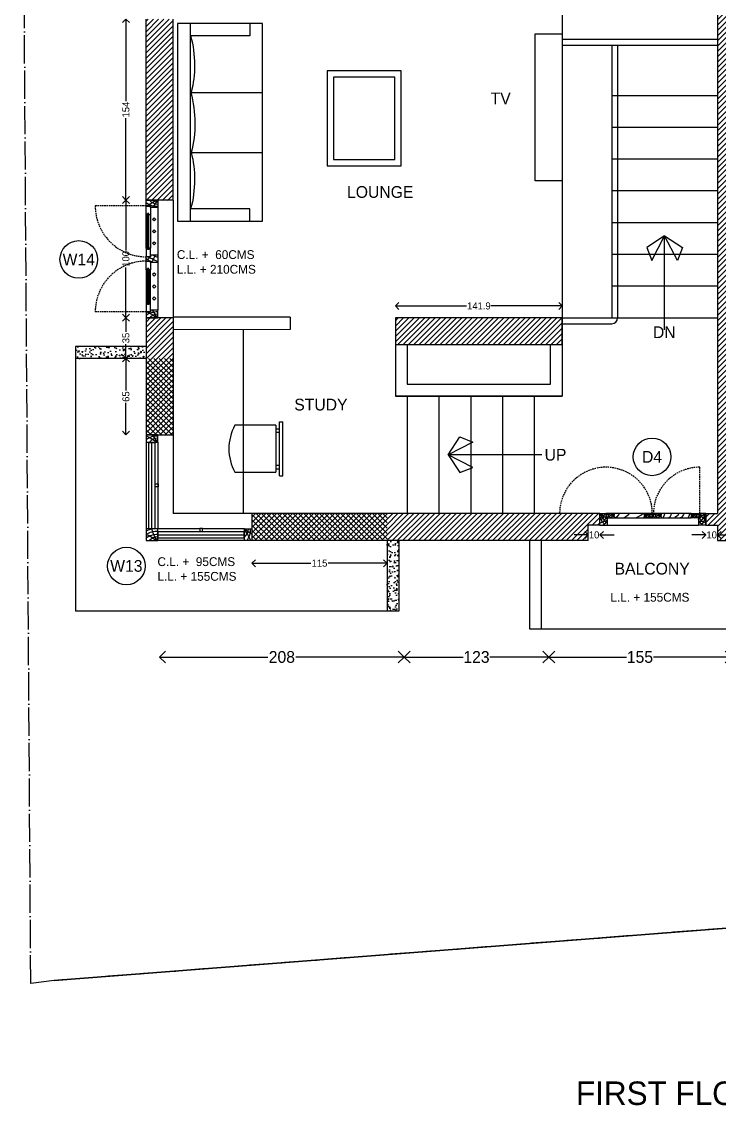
# Model space of a CAD drawing. Header units: metres. Extents: x -16 to 65907, y -5261 to 15511.
# Drawn here: x 19477 to 20070, y -3148 to -2227 of the extents above; entities that cross this region are included whole.
import ezdxf

# ---------------------------------------------------------------- set-up
doc = ezdxf.new("R2010")
doc.units = ezdxf.units.M
doc.header["$PDMODE"] = 67
doc.header["$PDSIZE"] = -5
doc.linetypes.add('ACAD_ISO04W100', pattern=[30, 24, -3, 0, -3])
doc.linetypes.add('DASHED', pattern=[19.05, 12.7, -6.35])
doc.layers.get('0').update_dxf_attribs({"color": 6})
for name, color, linetype in [('BC-BOUNDARY', 3, 'ACAD_ISO04W100'), ('BC-CILL', 23, 'Continuous'), ('BC-DIMENSION', 8, 'Continuous'), ('BC-FURNITURE', 5, 'Continuous'), ('BC-GREYCOLOR', 8, 'Continuous'), ('BC-HATCH', 8, 'Continuous'), ('BC-JOINERY', 93, 'Continuous'), ('BC-TEXT', 7, 'Continuous'), ('BC-WALLS', 1, 'Continuous'), ('BC-WHITECOLOR', 7, 'Continuous')]:
    doc.layers.add(name, color=color, linetype=linetype)
doc.styles.add('BC-1IN10-3', font='FreeSans.ttf', dxfattribs={"height": 6})
doc.styles.add('BC-1IN50-1', font='FreeSans.ttf', dxfattribs={"height": 10})
doc.styles.get("Standard").update_dxf_attribs({"font": 'FreeSans.ttf'})
doc.dimstyles.new('BC-1IN10-3', dxfattribs={"dimtxt": 6, "dimasz": 6, "dimexe": 0.18, "dimexo": 0.0625, "dimgap": 1, "dimtad": 0, "dimtoh": 1, "dimzin": 12, "dimdsep": 46, "dimtxsty": 'BC-1IN10-3', "dimblk": 'OPEN90', "dimcen": 0.09, "dimse1": 1, "dimse2": 1, "dimclrd": 256, "dimclre": 256, "dimclrt": 7, "dimadec": 0, "dimazin": 0, "dimtfac": 1, "dimtdec": 1, "dimtofl": 0, "dimtmove": 1, "dimatfit": 3, "dimldrblk": 'OPEN90', "dimfxl": 0, "dimtolj": 1, "dimtzin": 0, "dimlwd": -3, "dimarcsym": 0})
doc.dimstyles.new('BC-1IN50-1', dxfattribs={"dimtxt": 10, "dimasz": 10, "dimexe": 0.18, "dimexo": 0.0625, "dimgap": 1, "dimtad": 0, "dimdec": 1, "dimzin": 12, "dimdsep": 46, "dimtxsty": 'BC-1IN50-1', "dimblk": 'OPEN90', "dimcen": 0.09, "dimse1": 1, "dimse2": 1, "dimclrd": 8, "dimclre": 256, "dimclrt": 7, "dimadec": 0, "dimazin": 0, "dimtfac": 1, "dimtdec": 0, "dimtofl": 0, "dimtmove": 1, "dimatfit": 3, "dimfxl": 0, "dimtolj": 1, "dimtzin": 0, "dimlwd": -3, "dimarcsym": 0})
pattern_1 = [(50, (0, 0), (9.1092334, -0.7969543), [0.9525, -10.4775]), (355, (0, 0), (-1.7621413, 9.552832), [0.762, -8.382]), (100.451, (0.759, -0.066), (7.347125, 8.7558344), [0.8095, -8.9045]), (46.1842, (0, 2.54), (13.553952, -2.1021164), [1.42875, -15.71625]), (96.6356, (1.13, 2.365), (11.870212, 12.371278), [1.21425, -13.35675]), (351.184, (0, 2.54), (11.87023, 12.371256), [1.143, -12.573]), (21, (1.27, 1.905), (7.580744, -5.113276), [0.9525, -10.4775]), (326, (1.27, 1.905), (3.0901014, 9.2093983), [0.762, -8.382]), (71.4514, (1.902, 1.479), (10.6708245, 4.096143), [0.8095, -8.9045]), (37.5, (0, 0), (0.15443016, 4.22775194), [0, -8.2804, 0, -8.509, 0, -8.41375]), (7.5, (0, 0), (3.3409831, 5.0090287), [0, -4.8514, 0, -8.0899, 0, -3.20675]), (-32.5, (-2.832, 0), (6.77952976, -0.2864372), [0, -3.175, 0, -9.906, 0, -13.1445]), (-42.5, (-4.102, 0), (7.406459, 1.2713246), [0, -4.1275, 0, -6.5786, 0, -9.3345])]

# ---------------------------------------------------------------- blocks, each defined once
blk = doc.blocks.new('_OPEN90')
at = {"color": 0, "linetype": 'ByBlock'}
for p, q in [((0, 0), (-1, 0)), ((-0.5, 0.5), (0, 0)), ((0, 0), (-0.5, -0.5))]:
    blk.add_line(p, q, dxfattribs=at)
blk = doc.blocks.new('*D1299')
at = {"layer": 'BC-DIMENSION', "color": 8, "linetype": 'Continuous', "lineweight": -3}
for p, q in [((19603.88, -2767.09), (19685.97, -2767.09)), ((19791.88, -2767.09), (19709.79, -2767.09))]:
    blk.add_line(p, q, dxfattribs=at)
at = {"layer": 'Defpoints', "color": 0}
for p in [(19801.88, -2767.09), (19593.88, -2788.79), (19801.88, -2788.79)]:
    blk.add_point(p, dxfattribs=at)
at = {"layer": 'BC-DIMENSION', "color": 8, "lineweight": -3, "xscale": 10, "yscale": 10, "zscale": 10, "rotation": 180}
blk.add_blockref('_OPEN90', (19593.88, -2767.09), dxfattribs=at)
at = {"layer": 'BC-DIMENSION', "color": 8, "lineweight": -3, "xscale": 10, "yscale": 10, "zscale": 10}
blk.add_blockref('_OPEN90', (19801.88, -2767.09), dxfattribs=at)
at = {"layer": 'BC-DIMENSION', "color": 7, "insert": (19697.88, -2767.09), "char_height": 10, "attachment_point": 5, "style": 'BC-1IN50-1'}
blk.add_mtext('\\A1;208', dxfattribs=at)
blk = doc.blocks.new('*D1300')
at = {"layer": 'BC-DIMENSION', "color": 8, "linetype": 'Continuous', "lineweight": -3}
for p, q in [((19811.88, -2767.09), (19851.98, -2767.09)), ((19914.88, -2767.09), (19874.78, -2767.09))]:
    blk.add_line(p, q, dxfattribs=at)
at = {"layer": 'Defpoints', "color": 0}
for p in [(19924.88, -2767.09), (19801.88, -2788.79), (19924.88, -2788.79)]:
    blk.add_point(p, dxfattribs=at)
at = {"layer": 'BC-DIMENSION', "color": 8, "lineweight": -3, "xscale": 10, "yscale": 10, "zscale": 10, "rotation": 180}
blk.add_blockref('_OPEN90', (19801.88, -2767.09), dxfattribs=at)
at = {"layer": 'BC-DIMENSION', "color": 8, "lineweight": -3, "xscale": 10, "yscale": 10, "zscale": 10}
blk.add_blockref('_OPEN90', (19924.88, -2767.09), dxfattribs=at)
at = {"layer": 'BC-DIMENSION', "color": 7, "insert": (19863.38, -2767.09), "char_height": 10, "attachment_point": 5, "style": 'BC-1IN50-1'}
blk.add_mtext('\\A1;123', dxfattribs=at)
blk = doc.blocks.new('*D1301')
at = {"layer": 'BC-DIMENSION', "color": 8, "linetype": 'Continuous', "lineweight": -3}
for p, q in [((19934.88, -2767.09), (19990.93, -2767.09)), ((20069.88, -2767.09), (20013.82, -2767.09))]:
    blk.add_line(p, q, dxfattribs=at)
at = {"layer": 'Defpoints', "color": 0}
for p in [(20079.88, -2767.09), (19924.88, -2788.79), (20079.88, -2788.79)]:
    blk.add_point(p, dxfattribs=at)
at = {"layer": 'BC-DIMENSION', "color": 8, "lineweight": -3, "xscale": 10, "yscale": 10, "zscale": 10, "rotation": 180}
blk.add_blockref('_OPEN90', (19924.88, -2767.09), dxfattribs=at)
at = {"layer": 'BC-DIMENSION', "color": 8, "lineweight": -3, "xscale": 10, "yscale": 10, "zscale": 10}
blk.add_blockref('_OPEN90', (20079.88, -2767.09), dxfattribs=at)
at = {"layer": 'BC-DIMENSION', "color": 7, "insert": (20002.38, -2767.09), "char_height": 10, "attachment_point": 5, "style": 'BC-1IN50-1'}
blk.add_mtext('\\A1;155', dxfattribs=at)
blk = doc.blocks.new('A$C3F5645BB')
at = {"layer": 'BC-FURNITURE'}
for p, q in [((0, 35), (0, 0)), ((45, 35), (0, 35)), ((42, 32), (3, 32)), ((3, 32), (3, 3)), ((42, 3), (42, 32)), ((45, 0), (45, 35)), ((0, 0), (45, 0)), ((3, 3), (42, 3))]:
    blk.add_line(p, q, dxfattribs=at)
blk = doc.blocks.new('A$C6D444076')
at = {"layer": 'BC-FURNITURE'}
for p, q in [((0.19, 0.38), (0.19, 72.43)), ((0.19, 72.43), (168.31, 72.43)), ((168.31, 72.43), (168.31, 0.38)), ((168.12, 61.38), (0, 61.38)), ((10.67, 11.17), (10.67, 61.38)), ((58.71, 61), (58.71, 0)), ((109.79, 61), (109.79, 0)), ((157.83, 11.17), (157.83, 61.38)), ((0.24, 11.17), (10.67, 11.17)), ((168.27, 11.17), (157.83, 11.17)), ((168.31, 0.38), (0.19, 0.38))]:
    blk.add_line(p, q, dxfattribs=at)
for centre, radius, start, end in [((36.19, 156.59), 98.57, 255, 269.54528), ((36.1, 145.39), 87.37, 269.54528, 285), ((85.12, 159.64), 101.9, 255, 269.75261), ((85.1, 153.17), 95.43, 269.75261, 285), ((132.41, 145.39), 87.37, 255, 270.45472), ((132.32, 156.59), 98.57, 270.45472, 285)]:
    blk.add_arc(centre, radius, start, end, dxfattribs=at)
blk = doc.blocks.new('chair- 1')
at = {"layer": 'BC-FURNITURE'}
for p, q in [((119.5, -460.5), (73.5, -460.5)), ((73.5, -463.5), (73.5, -460.5)), ((119.5, -463.5), (119.5, -460.5)), ((119.5, -463.5), (73.5, -463.5)), ((76.5, -466.5), (76.5, -501.5)), ((76.5, -466.5), (116.5, -466.5)), ((79.5, -466.5), (79.5, -463.5)), ((82.5, -466.5), (82.5, -463.5)), ((110.5, -466.5), (110.5, -463.5)), ((113.5, -466.5), (113.5, -463.5)), ((116.5, -501.5), (116.5, -466.5))]:
    blk.add_line(p, q, dxfattribs=at)
blk.add_arc((96.5, -464), 42.5, 241.92751, 298.07249, dxfattribs=at)
blk = doc.blocks.new('BC-JN-FRAME-SIDE')
at = {"layer": 'BC-HATCH'}
for points in [[(0, -3.87), (-1.06, -2.29), (-2.66, -0.06), (-4.24, 2.97), (-5, 4.54)], [(-0.01, -5), (-1.62, -3.74), (-4.39, -1.84), (-5.78, -0.75), (-6.25, -0.66)]]:
    blk.add_lwpolyline(points, dxfattribs=at)
for centre, radius, start, end in [((10.75, -4.4), 15.93, 143.84471, 182.16368), ((5.98, -5.2), 9.31, 129.91119, 178.74686), ((2.65, -5.73), 4.3, 128.02701, 170.18517)]:
    blk.add_arc(centre, radius, start, end, dxfattribs=at)
at = {"layer": 'BC-JOINERY'}
for p, q in [((-6.25, -5), (-6.25, 1.25)), ((-6.25, 1.25), (-5, 1.25)), ((-5, 1.25), (-5, 5)), ((-5, 5), (0, 5)), ((0, 5), (0, -5)), ((0, -5), (-6.25, -5))]:
    blk.add_line(p, q, dxfattribs=at)
blk = doc.blocks.new('BC-JN-FRAME-CENTER')
at = {"layer": 'BC-GREYCOLOR'}
for points, knots in [([(0.58, 10), (0.43, 9.17), (-0.01, 7.68), (-1.2, 6.81), (-1.88, 6.48)], [1.300718, 1.300718, 1.300718, 1.300718, 3.723135, 5.971251, 5.971251, 5.971251, 5.971251]), ([(-0.79, 10), (-0.2, 9.31), (0.68, 8.3), (1.59, 7.33), (1.87, 7.03)], [1.597578, 1.597578, 1.597578, 1.597578, 4.333948, 5.589722, 5.589722, 5.589722, 5.589722]), ([(2.81, 6.25), (2.57, 5.76), (1.32, 3.73), (-1.1, 2.85), (-3.13, 2.31)], [3.454414, 3.454414, 3.454414, 3.454414, 5.128883, 10.935535, 10.935535, 10.935535, 10.935535]), ([(-3.13, 3.89), (-2.83, 3.16), (-2.19, 1.87), (-1.62, 0.57), (-1.38, 0)], [6.415351, 6.415351, 6.415351, 6.415351, 8.781453, 10.647667, 10.647667, 10.647667, 10.647667]), ([(-1.88, 8.78), (-1.38, 7.46), (-0.18, 4.45), (1.37, 1.6), (2.28, 0)], [2.093684, 2.093684, 2.093684, 2.093684, 6.327699, 11.827223, 11.827223, 11.827223, 11.827223])]:
    blk.add_open_spline(points, degree=3, knots=knots, dxfattribs=at)
for points in [[(-2.39, 6.25), (-2.63, 6.15), (-2.87, 6.06), (-3.13, 5.97)], [(1.93, 0), (2.37, 0.39), (2.77, 0.84), (3.12, 1.32)], [(2.63, 6.25), (2.79, 6.08), (2.96, 5.92), (3.12, 5.75)]]:
    blk.add_open_spline(points, degree=3, dxfattribs=at)
at = {"layer": 'BC-JOINERY'}
for p, q in [((-1.88, 6.25), (-1.88, 10)), ((1.87, 10), (-1.88, 10)), ((1.87, 6.25), (1.87, 10)), ((-3.13, 0), (-3.13, 6.25)), ((-3.13, 6.25), (-1.88, 6.25)), ((-3.13, 0), (3.12, 0)), ((3.12, 6.25), (1.87, 6.25)), ((3.12, 0), (3.12, 6.25)), ((3.12, 6.25), (3.12, 6.25)), ((3.12, 6.25), (3.12, 6.25))]:
    blk.add_line(p, q, dxfattribs=at)
blk = doc.blocks.new('*D1667')
at = {"layer": 'BC-DIMENSION', "linetype": 'Continuous', "lineweight": -3}
for p, q in [((19565.25, -2519.06), (19565.25, -2540.33)), ((19565.25, -2572.06), (19565.25, -2550.78))]:
    blk.add_line(p, q, dxfattribs=at)
at = {"layer": 'Defpoints', "color": 0}
for p in [(19565.25, -2513.06), (19582.38, -2513.06), (19582.38, -2578.06)]:
    blk.add_point(p, dxfattribs=at)
at = {"layer": 'BC-DIMENSION', "lineweight": -3, "xscale": 6, "yscale": 6, "zscale": 6}
for p, rotation in [((19565.25, -2513.06), 90), ((19565.25, -2578.06), 270)]:
    blk.add_blockref('_OPEN90', p, dxfattribs=dict(at, rotation=rotation))
at = {"layer": 'BC-DIMENSION', "color": 7, "insert": (19565.25, -2545.56), "char_height": 6, "attachment_point": 5, "rotation": 90, "style": 'BC-1IN10-3'}
blk.add_mtext('\\A1;65', dxfattribs=at)
blk = doc.blocks.new('*D1668')
at = {"layer": 'BC-DIMENSION', "linetype": 'Continuous', "lineweight": -3}
for p, q in [((19565.25, -2484.43), (19565.25, -2490.48)), ((19565.25, -2507.06), (19565.25, -2501.01))]:
    blk.add_line(p, q, dxfattribs=at)
at = {"layer": 'Defpoints', "color": 0}
for p in [(19565.25, -2478.43), (19582.38, -2478.43), (19582.38, -2513.06)]:
    blk.add_point(p, dxfattribs=at)
at = {"layer": 'BC-DIMENSION', "lineweight": -3, "xscale": 6, "yscale": 6, "zscale": 6}
for p, rotation in [((19565.25, -2478.43), 90), ((19565.25, -2513.06), 270)]:
    blk.add_blockref('_OPEN90', p, dxfattribs=dict(at, rotation=rotation))
at = {"layer": 'BC-DIMENSION', "color": 7, "insert": (19565.25, -2495.74), "char_height": 6, "attachment_point": 5, "rotation": 90, "style": 'BC-1IN10-3'}
blk.add_mtext('\\A1;{35}', dxfattribs=at)
blk = doc.blocks.new('*D1669')
at = {"layer": 'BC-DIMENSION', "linetype": 'Continuous', "lineweight": -3}
for p, q in [((19565.25, -2230.43), (19565.25, -2294.13)), ((19565.25, -2372.43), (19565.25, -2308.72))]:
    blk.add_line(p, q, dxfattribs=at)
at = {"layer": 'Defpoints', "color": 0}
for p in [(19565.25, -2224.43), (19582.38, -2224.43), (19582.38, -2378.43)]:
    blk.add_point(p, dxfattribs=at)
at = {"layer": 'BC-DIMENSION', "lineweight": -3, "xscale": 6, "yscale": 6, "zscale": 6}
for p, rotation in [((19565.25, -2224.43), 90), ((19565.25, -2378.43), 270)]:
    blk.add_blockref('_OPEN90', p, dxfattribs=dict(at, rotation=rotation))
at = {"layer": 'BC-DIMENSION', "color": 7, "insert": (19565.25, -2301.43), "char_height": 6, "attachment_point": 5, "rotation": 90, "style": 'BC-1IN10-3'}
blk.add_mtext('\\A1;154', dxfattribs=at)
blk = doc.blocks.new('*D1670')
at = {"layer": 'BC-DIMENSION', "linetype": 'Continuous', "lineweight": -3}
for p, q in [((19565.25, -2384.43), (19565.25, -2421.19)), ((19565.25, -2472.43), (19565.25, -2435.67))]:
    blk.add_line(p, q, dxfattribs=at)
at = {"layer": 'Defpoints', "color": 0}
for p in [(19565.25, -2378.43), (19582.38, -2378.43), (19582.38, -2478.43)]:
    blk.add_point(p, dxfattribs=at)
at = {"layer": 'BC-DIMENSION', "lineweight": -3, "xscale": 6, "yscale": 6, "zscale": 6}
for p, rotation in [((19565.25, -2378.43), 90), ((19565.25, -2478.43), 270)]:
    blk.add_blockref('_OPEN90', p, dxfattribs=dict(at, rotation=rotation))
at = {"layer": 'BC-DIMENSION', "color": 7, "insert": (19565.25, -2428.43), "char_height": 6, "attachment_point": 5, "rotation": 90, "style": 'BC-1IN10-3'}
blk.add_mtext('\\A1;100', dxfattribs=at)
blk = doc.blocks.new('*D1684')
at = {"layer": 'BC-DIMENSION', "linetype": 'Continuous', "lineweight": -3}
for p, q in [((20052.38, -2663.25), (20046.38, -2663.25)), ((20074.38, -2663.25), (20080.38, -2663.25))]:
    blk.add_line(p, q, dxfattribs=at)
at = {"layer": 'Defpoints', "color": 0}
for p in [(20058.38, -2655.06), (20058.38, -2663.25), (20068.38, -2655.06)]:
    blk.add_point(p, dxfattribs=at)
at = {"layer": 'BC-DIMENSION', "lineweight": -3, "xscale": 6, "yscale": 6, "zscale": 6}
blk.add_blockref('_OPEN90', (20058.38, -2663.25), dxfattribs=at)
at = {"layer": 'BC-DIMENSION', "lineweight": -3, "xscale": 6, "yscale": 6, "zscale": 6, "rotation": 180}
blk.add_blockref('_OPEN90', (20068.38, -2663.25), dxfattribs=at)
at = {"layer": 'BC-DIMENSION', "color": 7, "insert": (20063.38, -2663.25), "char_height": 6, "attachment_point": 5, "style": 'BC-1IN10-3'}
blk.add_mtext('\\A1;10', dxfattribs=at)
blk = doc.blocks.new('*D1685')
at = {"layer": 'BC-DIMENSION', "linetype": 'Continuous', "lineweight": -3}
for p, q in [((19952.38, -2663.25), (19946.38, -2663.25)), ((19974.38, -2663.25), (19980.38, -2663.25))]:
    blk.add_line(p, q, dxfattribs=at)
at = {"layer": 'Defpoints', "color": 0}
for p in [(19958.38, -2655.06), (19958.38, -2663.25), (19968.38, -2655.06)]:
    blk.add_point(p, dxfattribs=at)
at = {"layer": 'BC-DIMENSION', "lineweight": -3, "xscale": 6, "yscale": 6, "zscale": 6}
blk.add_blockref('_OPEN90', (19958.38, -2663.25), dxfattribs=at)
at = {"layer": 'BC-DIMENSION', "lineweight": -3, "xscale": 6, "yscale": 6, "zscale": 6, "rotation": 180}
blk.add_blockref('_OPEN90', (19968.38, -2663.25), dxfattribs=at)
at = {"layer": 'BC-DIMENSION', "color": 7, "insert": (19963.38, -2663.25), "char_height": 6, "attachment_point": 5, "style": 'BC-1IN10-3'}
blk.add_mtext('\\A1;10', dxfattribs=at)
blk = doc.blocks.new('*D1686')
at = {"layer": 'BC-DIMENSION', "linetype": 'Continuous', "lineweight": -3}
for p, q in [((19678.38, -2687.27), (19722.61, -2687.27)), ((19781.38, -2687.27), (19737.14, -2687.27))]:
    blk.add_line(p, q, dxfattribs=at)
at = {"layer": 'Defpoints', "color": 0}
for p in [(19672.38, -2668.06), (19787.38, -2668.06), (19787.38, -2687.27)]:
    blk.add_point(p, dxfattribs=at)
at = {"layer": 'BC-DIMENSION', "lineweight": -3, "xscale": 6, "yscale": 6, "zscale": 6, "rotation": 180}
blk.add_blockref('_OPEN90', (19672.38, -2687.27), dxfattribs=at)
at = {"layer": 'BC-DIMENSION', "lineweight": -3, "xscale": 6, "yscale": 6, "zscale": 6}
blk.add_blockref('_OPEN90', (19787.38, -2687.27), dxfattribs=at)
at = {"layer": 'BC-DIMENSION', "color": 7, "insert": (19729.88, -2687.27), "char_height": 6, "attachment_point": 5, "style": 'BC-1IN10-3'}
blk.add_mtext('\\A1;115', dxfattribs=at)
blk = doc.blocks.new('*D1687')
at = {"layer": 'BC-DIMENSION', "linetype": 'Continuous', "lineweight": -3}
for p, q in [((19800.48, -2468.48), (19854.86, -2468.48)), ((19930.38, -2468.48), (19875.99, -2468.48))]:
    blk.add_line(p, q, dxfattribs=at)
at = {"layer": 'Defpoints', "color": 0}
for p in [(19936.38, -2468.48), (19794.48, -2478.63), (19936.38, -2478.63)]:
    blk.add_point(p, dxfattribs=at)
at = {"layer": 'BC-DIMENSION', "lineweight": -3, "xscale": 6, "yscale": 6, "zscale": 6, "rotation": 180}
blk.add_blockref('_OPEN90', (19794.48, -2468.48), dxfattribs=at)
at = {"layer": 'BC-DIMENSION', "lineweight": -3, "xscale": 6, "yscale": 6, "zscale": 6}
blk.add_blockref('_OPEN90', (19936.38, -2468.48), dxfattribs=at)
at = {"layer": 'BC-DIMENSION', "color": 7, "insert": (19865.43, -2468.48), "char_height": 6, "attachment_point": 5, "style": 'BC-1IN10-3'}
blk.add_mtext('\\A1;141.9', dxfattribs=at)

msp = doc.modelspace()

# ---------------------------------------------------------------- hatches: boundary and pattern name
at = {"layer": 'BC-DIMENSION', "linetype": 'Continuous'}
h = msp.add_hatch(dxfattribs=at)
h.set_pattern_fill('ANSI31', color=256, style=0)
h.paths.add_polyline_path([(20444.377, -2541.047), (20444.377, -2225.928), (20431.377, -2225.928), (20428.317, -2225.928), (20424.03, -2225.928), (20422.508, -2225.928), (20421.377, -2225.928), (20421.377, -2541.047)])
h.paths.add_polyline_path([(20317.377, -2668.057), (20317.377, -2645.057), (20091.377, -2645.057), (20091.377, -2214.428), (20068.377, -2214.428), (20068.377, -2478.628), (20068.377, -2645.057), (20058.377, -2645.057), (20058.377, -2655.057), (20068.377, -2655.057), (20068.377, -2668.057)])
h.paths.add_polyline_path([(19968.377, -2655.057), (19968.377, -2645.057), (19787.377, -2645.057), (19787.377, -2668.057), (19958.377, -2668.057), (19958.377, -2655.057)])
h.paths.add_polyline_path([(19936.377, -2501.628), (19936.377, -2478.628), (19794.476, -2478.628), (19794.49, -2501.628)])
h.paths.add_polyline_path([(19605.377, -2378.628), (19605.377, -2224.428), (19592.377, -2224.428), (19589.317, -2224.428), (19585.03, -2224.428), (19583.508, -2224.428), (19582.377, -2224.428), (19582.377, -2378.628), (19585.438, -2378.628), (19589.725, -2378.628), (19591.247, -2378.628), (19592.377, -2378.628)])
h.paths.add_polyline_path([(19605.377, -2513.057), (19605.377, -2478.628), (19582.377, -2478.628), (19582.377, -2513.057)])
h = msp.add_hatch(dxfattribs=at)
h.set_pattern_fill('AR-CONC', color=256, scale=0.05, style=0)
h.set_pattern_definition(pattern_1)
h.paths.add_polyline_path([(19582.377, -2513.057), (19582.377, -2503.057), (19522.377, -2503.057), (19522.377, -2513.057)])
h = msp.add_hatch(dxfattribs=at)
h.set_pattern_fill('ANSI37', color=256, style=0)
h.paths.add_polyline_path([(19582.377, -2513.057), (19582.377, -2578.057), (19605.377, -2578.057), (19605.377, -2513.057)])
h.paths.add_polyline_path([(19787.377, -2668.057), (19787.377, -2645.052), (19672.377, -2645.052), (19672.377, -2668.057)])
h = msp.add_hatch(dxfattribs=at)
h.set_pattern_fill('AR-CONC', color=256, scale=0.05, style=0)
h.set_pattern_definition(pattern_1)
h.paths.add_polyline_path([(19797.377, -2728.057), (19797.377, -2668.057), (19787.377, -2668.057), (19787.377, -2728.057)])

# ---------------------------------------------------------------- linework, layer by layer
for p, q in [((20023.377, -2408.928), (20008.225, -2418.801)), ((20012.511, -2429.871), (20023.377, -2408.928)), ((20023.377, -2488.659), (20023.377, -2408.928)), ((20023.377, -2408.928), (20038.529, -2418.801)), ((20034.244, -2429.871), (20023.377, -2408.928)), ((20008.225, -2418.801), (20012.511, -2429.871)), ((20038.529, -2418.801), (20034.244, -2429.871)), ((19839.234, -2595.057), (19849.106, -2579.905)), ((19849.106, -2579.905), (19860.177, -2584.19)), ((19860.177, -2584.19), (19839.234, -2595.057)), ((19918.965, -2595.057), (19839.234, -2595.057)), ((19839.234, -2595.057), (19849.106, -2610.209)), ((19860.177, -2605.924), (19839.234, -2595.057)), ((19849.106, -2610.209), (19860.177, -2605.924)), ((20543.018, -2961.284), (19504.188, -3042.223)), ((19504.188, -3042.223), (20543.018, -2961.284))]:
    msp.add_line(p, q)
at = {"layer": 'BC-BOUNDARY'}
for p, q in [((19484.353, -3044.787), (19476.626, -1879.297)), ((20564.419, -2959.617), (19504.188, -3042.223)), ((19504.188, -3042.223), (19484.353, -3044.787))]:
    msp.add_line(p, q, dxfattribs=at)
at = {"layer": 'BC-CILL', "linetype": 'Continuous'}
for p, q in [((19605.377, -2378.428), (19605.377, -2478.428)), ((19605.377, -2578.057), (19605.377, -2645.052)), ((19672.377, -2645.052), (19605.377, -2645.052))]:
    msp.add_line(p, q, dxfattribs=at)
at = {"layer": 'BC-FURNITURE'}
for p, q in [((19705.01, -2478.034), (19605.377, -2478.058)), ((19705.01, -2478.034), (19705.012, -2488.604)), ((19705.012, -2488.604), (19605.38, -2488.628)), ((19664.845, -2488.614), (19664.857, -2645.052))]:
    msp.add_line(p, q, dxfattribs=at)
at = {"layer": 'BC-GREYCOLOR', "linetype": 'DASHED', "ltscale": 0.1}
for p, q in [((19582.377, -2383.428), (19539.202, -2383.428)), ((19582.377, -2473.528), (19539.202, -2473.528)), ((20053.277, -2645.057), (20053.277, -2605.657))]:
    msp.add_line(p, q, dxfattribs=at)
for centre, radius, start, end in [((19582.377, -2383.428), 43.175, 180, 270), ((19582.377, -2473.528), 43.175, 90, 180), ((19973.477, -2645.057), 39.4, 0, 180), ((20053.277, -2645.057), 39.4, 90, 180)]:
    msp.add_arc(centre, radius, start, end, dxfattribs=at)
at = {"layer": 'BC-HATCH'}
msp.add_line((19974.627, -2655.057), (20052.127, -2655.057), dxfattribs=at)
for points in [[(19591.247, -2584.307), (19589.667, -2583.248), (19587.44, -2581.644), (19584.412, -2580.071), (19582.84, -2579.307)], [(19592.377, -2584.297), (19591.122, -2582.683), (19589.222, -2579.922), (19588.123, -2578.527), (19588.038, -2578.057)], [(19970.216, -2645.057), (19970.291, -2645.66), (19969.932, -2646.986), (19969.545, -2648.229), (19968.377, -2648.807)], [(19968.377, -2650.373), (19968.993, -2650.191), (19970.695, -2648.951), (19972.064, -2647.563), (19972.225, -2645.577), (19972.377, -2645.057)], [(19968.661, -2645.057), (19969.407, -2645.632), (19971.479, -2646.986), (19973.377, -2648.857), (19974.627, -2649.109)], [(19979.468, -2645.057), (19978.816, -2645.334), (19976.44, -2645.73), (19974.162, -2645.985), (19973.477, -2646.305)], [(19980.579, -2645.057), (19979.594, -2645.673), (19977.614, -2646.819), (19975.322, -2647.894), (19974.482, -2648.807)], [(19978.361, -2648.807), (19977.133, -2648.276), (19976.015, -2646.664), (19975.464, -2645.744), (19975.279, -2645.057)], [(19979.527, -2647.186), (19979.227, -2647.031), (19978.024, -2645.532), (19977.859, -2645.057)], [(19979.764, -2645.057), (19980.118, -2645.815), (19980.742, -2646.307)], [(19984.604, -2645.057), (19984.349, -2645.721), (19982.579, -2648.095), (19981.622, -2648.807)], [(19993.054, -2645.057), (19992.595, -2646.153), (19990.393, -2647.966), (19988.71, -2648.807)], [(20004.445, -2645.057), (20003.387, -2646.541), (20000.365, -2648.052), (19999.17, -2648.807)], [(20007.091, -2645.057), (20006.737, -2645.815), (20006.113, -2646.307)], [(20006.276, -2645.057), (20007.26, -2645.673), (20009.241, -2646.819), (20011.533, -2647.894), (20012.372, -2648.807)], [(20007.327, -2647.186), (20007.628, -2647.031), (20008.831, -2645.532), (20008.996, -2645.057)], [(20007.387, -2645.057), (20008.038, -2645.334), (20010.415, -2645.73), (20012.693, -2645.985), (20013.742, -2646.476)], [(20008.493, -2648.807), (20009.722, -2648.276), (20010.839, -2646.664), (20011.391, -2645.744), (20011.576, -2645.057)], [(20011.667, -2648.807), (20012.155, -2648.305), (20012.919, -2646.989), (20013.545, -2645.057)], [(20019.368, -2645.057), (20018.716, -2645.334), (20016.34, -2645.73), (20014.062, -2645.985), (20013.877, -2646.071)], [(20020.479, -2645.057), (20019.494, -2645.673), (20017.514, -2646.819), (20015.222, -2647.894), (20014.382, -2648.807)], [(20018.261, -2648.807), (20017.033, -2648.276), (20015.915, -2646.664), (20015.364, -2645.744), (20015.179, -2645.057)], [(20019.427, -2647.186), (20019.127, -2647.031), (20017.924, -2645.532), (20017.759, -2645.057)], [(20019.664, -2645.057), (20020.018, -2645.815), (20020.642, -2646.307)], [(20023.226, -2645.057), (20023.107, -2646.365), (20022.14, -2648.299), (20021.72, -2648.807)], [(20028.826, -2645.057), (20028.568, -2646.503), (20027.684, -2648.133), (20026.714, -2648.807)], [(20035.412, -2645.057), (20034.242, -2646.843), (20032.127, -2648.484), (20031.932, -2648.587)], [(20039.711, -2645.057), (20039.468, -2645.807), (20038.13, -2648.052), (20036.698, -2648.807)], [(20044.472, -2645.057), (20044.32, -2646.407), (20043.307, -2648.807)], [(20046.991, -2645.057), (20046.637, -2645.815), (20046.013, -2646.307)], [(20046.176, -2645.057), (20047.16, -2645.673), (20049.141, -2646.819), (20051.433, -2647.894), (20052.272, -2648.807)], [(20047.227, -2647.186), (20047.528, -2647.031), (20048.731, -2645.532), (20048.896, -2645.057)], [(20047.287, -2645.057), (20047.938, -2645.334), (20050.315, -2645.73), (20052.593, -2645.985), (20053.277, -2646.305)], [(20048.393, -2648.807), (20049.622, -2648.276), (20050.739, -2646.664), (20051.291, -2645.744), (20051.476, -2645.057)], [(20058.094, -2645.057), (20057.347, -2645.632), (20055.275, -2646.986), (20053.377, -2648.857), (20052.127, -2649.109)], [(20058.377, -2650.373), (20057.762, -2650.191), (20056.059, -2648.951), (20054.69, -2647.563), (20054.529, -2645.577), (20054.378, -2645.057)], [(20056.539, -2645.057), (20056.463, -2645.66), (20056.822, -2646.986), (20057.209, -2648.229), (20058.377, -2648.807)], [(19968.377, -2645.985), (19969.103, -2646.765), (19971.175, -2649.611), (19973.469, -2652.263), (19974.627, -2652.987)], [(19968.377, -2647.988), (19968.855, -2648.644), (19969.96, -2651.711), (19971.258, -2653.23), (19972.032, -2654.391), (19972.277, -2655.057)], [(19968.377, -2653.335), (19969.877, -2652.457), (19971.59, -2651.711), (19972.806, -2649.998), (19973.377, -2648.857)], [(19970.168, -2655.057), (19970.568, -2654.805), (19973.11, -2653.313), (19973.579, -2651.959), (19974.298, -2650.858), (19974.627, -2650.005)], [(19975.187, -2648.807), (19974.7, -2648.305), (19973.936, -2646.989), (19973.477, -2645.575)], [(19979.527, -2646.998), (19978.562, -2647.852), (19977.959, -2648.807)], [(19980.777, -2647.828), (19980.249, -2647.557)], [(19980.777, -2645.85), (19980.291, -2646.307)], [(20006.077, -2645.85), (20006.563, -2646.307)], [(20006.077, -2647.828), (20006.605, -2647.557)], [(20007.327, -2646.998), (20008.293, -2647.852), (20008.895, -2648.807)], [(20015.087, -2648.807), (20014.6, -2648.305), (20013.836, -2646.989), (20013.69, -2646.541)], [(20019.427, -2646.998), (20018.462, -2647.852), (20017.859, -2648.807)], [(20020.677, -2647.828), (20020.149, -2647.557)], [(20020.677, -2645.85), (20020.191, -2646.307)], [(20045.977, -2645.85), (20046.463, -2646.307)], [(20045.977, -2647.828), (20046.505, -2647.557)], [(20047.227, -2646.998), (20048.193, -2647.852), (20048.795, -2648.807)], [(20051.567, -2648.807), (20052.055, -2648.305), (20052.819, -2646.989), (20053.277, -2645.575)], [(20058.377, -2645.985), (20057.651, -2646.765), (20055.579, -2649.611), (20053.286, -2652.263), (20052.127, -2652.987)], [(20056.587, -2655.057), (20056.187, -2654.805), (20053.645, -2653.313), (20053.175, -2651.959), (20052.456, -2650.858), (20052.127, -2650.005)], [(20058.377, -2653.335), (20056.878, -2652.457), (20055.165, -2651.711), (20053.949, -2649.998), (20053.377, -2648.857)], [(20058.377, -2647.988), (20057.9, -2648.644), (20056.795, -2651.711), (20055.496, -2653.23), (20054.723, -2654.391), (20054.477, -2655.057)], [(19591.247, -2668.067), (19589.667, -2667.007), (19587.44, -2665.404), (19584.412, -2663.83), (19582.377, -2663.057)], [(19592.377, -2668.057), (19591.122, -2666.443), (19589.222, -2663.682), (19588.123, -2660.829), (19587.354, -2658.057)], [(19666.127, -2659.188), (19667.187, -2660.767), (19668.79, -2662.994), (19670.364, -2666.023), (19671.127, -2667.595)], [(19666.137, -2658.057), (19667.751, -2659.312), (19670.512, -2661.213), (19671.908, -2662.311), (19672.377, -2662.397)]]:
    msp.add_lwpolyline(points, dxfattribs=at)
for centre, radius, start, end in [((19591.776, -2595.056), 15.93, 87.836324, 126.155288), ((19592.581, -2590.282), 9.313, 91.253136, 140.088808), ((19593.11, -2586.955), 4.298, 99.814833, 141.97299), ((19591.776, -2678.816), 21.086, 100.107125, 116.469889), ((19591.776, -2678.816), 21.086, 100.107125, 116.469889), ((19591.776, -2678.816), 18.508, 88.137787, 120.517828), ((19591.776, -2678.816), 15.93, 87.836324, 126.155288), ((19660.152, -2657.853), 9.313, 309.911192, 358.746864), ((19663.48, -2657.324), 4.298, 308.02701, 350.185167), ((19655.378, -2658.659), 15.93, 323.844712, 2.163676), ((19592.581, -2674.042), 9.313, 91.253136, 140.088808), ((19593.11, -2670.714), 4.298, 99.814833, 141.97299), ((19593.11, -2670.714), 4.298, 99.814833, 141.97299)]:
    msp.add_arc(centre, radius, start, end, dxfattribs=at)
at = {"layer": 'BC-JOINERY'}
for p, q in [((19584.877, -2389.678), (19583.627, -2389.678)), ((19583.627, -2390.928), (19583.627, -2389.678)), ((19584.877, -2390.928), (19584.877, -2389.678)), ((19583.627, -2419.203), (19583.627, -2420.453)), ((19584.877, -2420.453), (19583.627, -2420.453)), ((19584.877, -2419.203), (19584.877, -2420.453)), ((19584.877, -2436.503), (19583.627, -2436.503)), ((19583.627, -2437.753), (19583.627, -2436.503)), ((19584.877, -2437.753), (19584.877, -2436.503)), ((19583.627, -2466.028), (19583.627, -2467.278)), ((19583.627, -2467.028), (19584.877, -2467.028)), ((19584.877, -2467.278), (19583.627, -2467.278)), ((19584.877, -2467.278), (19583.627, -2467.278)), ((19584.877, -2466.028), (19584.877, -2467.278)), ((19592.377, -2578.057), (19582.377, -2578.057)), ((19582.377, -2578.057), (19582.377, -2584.307)), ((19592.377, -2584.307), (19592.377, -2578.057)), ((19582.377, -2584.307), (19592.377, -2584.307)), ((19968.377, -2655.057), (19968.377, -2645.057)), ((19968.377, -2645.057), (19973.377, -2645.057)), ((19973.377, -2645.057), (19973.377, -2648.857)), ((20045.977, -2645.057), (19980.777, -2645.057)), ((20006.077, -2646.307), (20006.077, -2645.057)), ((20006.077, -2645.057), (20013.877, -2645.057)), ((20020.677, -2645.057), (20013.877, -2645.057)), ((20013.877, -2645.057), (20013.877, -2646.307)), ((20020.677, -2646.307), (20020.677, -2645.057)), ((20058.377, -2645.057), (20053.377, -2645.057)), ((20053.377, -2645.057), (20053.377, -2648.857)), ((20058.377, -2655.057), (20058.377, -2645.057)), ((19973.377, -2648.857), (19974.627, -2648.857)), ((19974.627, -2648.857), (19974.627, -2655.057)), ((19980.777, -2646.307), (19979.527, -2646.307)), ((19979.527, -2647.557), (19979.527, -2646.307)), ((19980.777, -2647.557), (19979.527, -2647.557)), ((19980.777, -2648.807), (20045.977, -2648.807)), ((20006.077, -2646.307), (20007.327, -2646.307)), ((20006.077, -2647.557), (20007.327, -2647.557)), ((20006.077, -2648.807), (20006.077, -2647.557)), ((20013.377, -2648.807), (20006.077, -2648.807)), ((20007.327, -2647.557), (20007.327, -2646.307)), ((20013.877, -2646.307), (20012.877, -2647.557)), ((20012.877, -2647.557), (20012.877, -2648.807)), ((20013.377, -2648.807), (20020.677, -2648.807)), ((20020.677, -2646.307), (20019.427, -2646.307)), ((20019.427, -2647.557), (20019.427, -2646.307)), ((20020.677, -2647.557), (20019.427, -2647.557)), ((20020.677, -2648.807), (20020.677, -2647.557)), ((20045.977, -2646.307), (20047.227, -2646.307)), ((20045.977, -2647.557), (20047.227, -2647.557)), ((20047.227, -2647.557), (20047.227, -2646.307)), ((20052.127, -2648.857), (20052.127, -2655.057)), ((20053.377, -2648.857), (20052.127, -2648.857)), ((19666.127, -2668.057), (19666.127, -2658.057)), ((19666.127, -2658.057), (19672.377, -2658.057)), ((19672.377, -2658.057), (19672.377, -2668.057)), ((19968.377, -2655.057), (19974.627, -2655.057)), ((20058.377, -2655.057), (20052.127, -2655.057)), ((19672.377, -2668.057), (19666.127, -2668.057))]:
    msp.add_line(p, q, dxfattribs=at)
for points in [[(19583.627, -2390.928), (19582.377, -2390.928), (19582.377, -2383.628), (19586.127, -2383.628), (19586.127, -2390.928), (19584.877, -2390.928)], [(19583.627, -2419.203), (19582.377, -2419.203), (19582.377, -2426.503), (19586.127, -2426.503), (19586.127, -2419.203), (19584.877, -2419.203)], [(19583.627, -2437.753), (19582.377, -2437.753), (19582.377, -2430.453), (19586.127, -2430.453), (19586.127, -2437.753), (19584.877, -2437.753)], [(19583.627, -2466.028), (19582.377, -2466.028), (19582.377, -2473.328), (19586.127, -2473.328), (19586.127, -2466.028), (19584.877, -2466.028)], [(19583.627, -2466.028), (19582.377, -2466.028), (19582.377, -2473.328), (19586.127, -2473.328), (19586.127, -2466.028), (19584.877, -2466.028)], [(19980.777, -2646.307), (19980.777, -2645.057), (19973.477, -2645.057), (19973.477, -2648.807), (19980.777, -2648.807), (19980.777, -2647.557)], [(20045.977, -2646.307), (20045.977, -2645.057), (20053.277, -2645.057), (20053.277, -2648.807), (20045.977, -2648.807), (20045.977, -2647.557)]]:
    msp.add_lwpolyline(points, dxfattribs=at)
msp.add_lwpolyline([(19592.377, -2658.057), (19582.377, -2658.057), (19582.377, -2668.057), (19592.377, -2668.057)], close=True, dxfattribs=at)
at = {"layer": 'BC-TEXT', "linetype": 'Continuous'}
for centre in [(19525.189, -2428.908), (20012.674, -2596.812), (19565.635, -2689.651)]:
    msp.add_circle(centre, 16, dxfattribs=at)
at = {"layer": 'BC-WALLS'}
for p, q in [((20068.377, -2214.428), (20068.377, -2478.628)), ((19582.377, -2378.428), (19582.377, -2224.428)), ((19605.377, -2378.428), (19605.377, -2224.428)), ((19605.377, -2378.428), (19582.377, -2378.428)), ((19605.377, -2478.428), (19582.377, -2478.428)), ((19582.377, -2478.428), (19582.377, -2578.057)), ((19605.377, -2478.428), (19582.377, -2478.428)), ((19605.377, -2478.428), (19605.377, -2578.057)), ((19936.377, -2478.628), (19794.476, -2478.628)), ((19936.377, -2478.628), (19794.476, -2478.628)), ((19794.476, -2478.628), (19794.49, -2501.628)), ((19936.377, -2501.628), (19936.377, -2478.628)), ((20068.377, -2478.628), (20068.377, -2645.057)), ((19936.377, -2494.328), (19936.377, -2501.628)), ((19522.377, -2503.057), (19522.377, -2513.057)), ((19582.377, -2503.057), (19522.377, -2503.057)), ((19936.377, -2501.628), (19794.49, -2501.628)), ((19582.377, -2513.057), (19522.377, -2513.057)), ((19582.377, -2578.057), (19605.377, -2578.057)), ((19672.377, -2645.052), (19672.377, -2668.057)), ((19968.377, -2645.057), (19672.377, -2645.057)), ((20058.377, -2645.057), (20058.377, -2655.057)), ((20058.377, -2645.057), (20068.377, -2645.057)), ((19968.377, -2655.057), (19958.377, -2655.057)), ((19958.377, -2668.057), (19958.377, -2655.057)), ((20058.377, -2655.057), (20068.377, -2655.057)), ((20068.377, -2655.057), (20068.377, -2668.057)), ((19958.377, -2668.057), (19672.377, -2668.057)), ((19787.377, -2668.057), (19787.377, -2728.057)), ((19797.377, -2668.057), (19797.377, -2728.057)), ((20068.377, -2668.057), (20317.377, -2668.057)), ((19797.377, -2728.057), (19787.377, -2728.057))]:
    msp.add_line(p, q, dxfattribs=at)
at = {"layer": 'BC-WHITECOLOR'}
for p, q in [((19936.377, -2124.428), (19936.377, -2494.328)), ((20068.377, -2241.928), (19936.377, -2241.928)), ((20068.377, -2246.928), (19936.377, -2246.928)), ((19978.377, -2246.928), (19978.377, -2397.628)), ((19978.377, -2246.928), (19978.377, -2397.628)), ((19983.377, -2246.928), (19983.377, -2397.628)), ((20068.377, -2289.628), (19978.377, -2289.628)), ((20068.377, -2316.628), (19978.377, -2316.628)), ((20068.377, -2343.628), (19978.377, -2343.628)), ((20068.377, -2370.628), (19978.377, -2370.628)), ((19592.377, -2384.778), (19592.377, -2425.353)), ((19582.377, -2419.203), (19582.377, -2390.928)), ((19583.627, -2389.928), (19584.877, -2389.928)), ((19583.627, -2419.203), (19583.627, -2390.928)), ((19584.877, -2419.203), (19584.877, -2390.928)), ((19586.127, -2390.928), (19586.127, -2419.203)), ((20068.377, -2397.628), (19978.377, -2397.628)), ((19978.377, -2397.628), (19978.377, -2478.628)), ((19978.377, -2397.628), (19978.377, -2478.628)), ((19983.377, -2397.628), (19983.377, -2478.628)), ((19583.627, -2420.203), (19584.877, -2420.203)), ((19592.377, -2431.603), (19592.377, -2472.178)), ((20068.377, -2424.628), (19978.377, -2424.628)), ((19582.377, -2437.753), (19582.377, -2466.028)), ((19583.627, -2436.753), (19584.877, -2436.753)), ((19583.627, -2437.753), (19583.627, -2466.028)), ((19584.877, -2437.753), (19584.877, -2466.028)), ((19586.127, -2466.028), (19586.127, -2437.753)), ((20068.377, -2451.628), (19978.377, -2451.628)), ((19583.627, -2467.028), (19584.877, -2467.028)), ((19936.377, -2478.628), (20068.377, -2478.628)), ((19936.377, -2483.628), (19978.377, -2483.628)), ((19794.476, -2501.628), (19794.517, -2545.057)), ((19804.461, -2501.628), (19804.532, -2535.057)), ((19926.392, -2535.057), (19926.377, -2501.628)), ((19936.377, -2501.628), (19936.377, -2545.057)), ((19522.377, -2513.057), (19522.377, -2728.057)), ((19804.532, -2535.057), (19926.392, -2535.057)), ((19936.377, -2545.057), (19794.517, -2545.057)), ((19794.517, -2545.057), (19936.377, -2545.057)), ((19804.476, -2545.057), (19804.476, -2645.057)), ((19831.476, -2545.057), (19831.476, -2645.057)), ((19858.476, -2545.057), (19858.476, -2645.057)), ((19885.476, -2545.057), (19885.476, -2645.057)), ((19912.476, -2545.057), (19912.476, -2645.057)), ((19582.377, -2584.307), (19582.377, -2658.057)), ((19584.627, -2657.847), (19584.627, -2584.307)), ((19584.627, -2584.507), (19590.127, -2584.507)), ((19587.377, -2658.057), (19587.377, -2584.307)), ((19590.127, -2657.847), (19590.127, -2584.307)), ((19592.377, -2584.307), (19592.377, -2658.057)), ((19584.627, -2657.847), (19590.127, -2657.847)), ((19628.007, -2658.057), (19592.377, -2658.057)), ((19592.377, -2663.057), (19666.127, -2663.057)), ((19592.587, -2660.307), (19665.927, -2660.307)), ((19592.587, -2665.807), (19592.587, -2660.307)), ((19666.137, -2658.057), (19630.507, -2658.057)), ((19665.927, -2665.807), (19665.927, -2660.307)), ((19666.127, -2668.057), (19592.377, -2668.057)), ((19592.587, -2665.807), (19665.927, -2665.807)), ((19908.377, -2668.057), (19908.377, -2743.057)), ((19918.377, -2668.057), (19918.377, -2743.057)), ((19787.377, -2728.057), (19522.377, -2728.057)), ((19908.377, -2743.057), (20118.419, -2743.057))]:
    msp.add_line(p, q, dxfattribs=at)
at = {"layer": 'BC-WHITECOLOR', "flags": 128}
msp.add_lwpolyline([(19913.377, -2361.928), (19913.377, -2236.928), (19936.377, -2236.928), (19936.377, -2361.928)], close=True, dxfattribs=at)
at = {"layer": 'BC-WHITECOLOR'}
for points in [[(19587.909, -2394.847), (19589.252, -2393.504), (19590.596, -2394.847), (19589.252, -2396.191)], [(19587.909, -2405.016), (19589.252, -2403.672), (19590.596, -2405.016), (19589.252, -2406.359)], [(19587.909, -2415.185), (19589.252, -2413.841), (19590.596, -2415.185), (19589.252, -2416.528)], [(19587.909, -2441.772), (19589.252, -2443.116), (19590.596, -2441.772), (19589.252, -2440.429)], [(19587.909, -2451.941), (19589.252, -2453.284), (19590.596, -2451.941), (19589.252, -2450.597)], [(19587.909, -2462.11), (19589.252, -2463.453), (19590.596, -2462.11), (19589.252, -2460.766)], [(19590.127, -2619.827), (19592.627, -2619.827), (19592.627, -2622.327), (19590.127, -2622.327)], [(19630.507, -2660.307), (19630.507, -2657.807), (19628.007, -2657.807), (19628.007, -2660.307)]]:
    msp.add_lwpolyline(points, close=True, dxfattribs=at)
msp.add_arc((19978.377, -2478.628), 5, 270, 0, dxfattribs=at)

# ---------------------------------------------------------------- block references
at = {"layer": 'BC-FURNITURE', "xscale": -1, "rotation": 89.99999999999997}
msp.add_blockref('A$C6D444076', (19681.702, -2228.076), dxfattribs=at)
at = {"layer": 'BC-FURNITURE', "xscale": 1.8, "yscale": 1.8, "zscale": 1.8, "rotation": 89.99999999999999}
msp.add_blockref('A$C3F5645BB', (19799.403, -2349.34), dxfattribs=at)
at = {"layer": 'BC-FURNITURE', "rotation": 270}
msp.add_blockref('chair- 1', (20159.328, -2493.405), dxfattribs=at)
at = {"layer": 'BC-JOINERY', "rotation": 89.99999999999999}
msp.add_blockref('BC-JN-FRAME-SIDE', (19587.377, -2378.428), dxfattribs=at)
at = {"layer": 'BC-JOINERY', "xscale": -1, "rotation": 89.99999999999986}
msp.add_blockref('BC-JN-FRAME-SIDE', (19587.377, -2478.428), dxfattribs=at)
at = {"layer": 'BC-WHITECOLOR', "xscale": -1, "rotation": 89.99999999999986}
msp.add_blockref('BC-JN-FRAME-CENTER', (19592.377, -2428.478), dxfattribs=at)

# ---------------------------------------------------------------- texts
at = {"layer": 'BC-TEXT', "style": 'BC-1IN50-1'}
for s, insert, char_height, width, attachment_point in [('{\\fUbuntu|b0|i0|c0|p34;{\\C7;TV}}', (19883.955, -2291.915), 10, 156.4473, 5), ('{\\fUbuntu|b0|i0|c0|p34;{\\C7;LOUNGE}}', (19781.516, -2371.566), 10, 156.4473, 5), ('{\\C7;W14}', (19525.189, -2428.908), 10, 33.3881, 5), ('{\\fUbuntu|b0|i0|c0|p34;\\C7;C.L. +  60CMS}\\P{\\fUbuntu|b0|i0|c0|p34;\\C7;L.L. + 210CMS}', (19608.586, -2431.081), 7.5, 105.17023, 4), ('{\\fUbuntu|b0|i0|c0|p34;{\\C7;DN}}', (20023.06, -2490.811), 10, 156.4473, 5), ('{\\fUbuntu|b0|i0|c0|p34;{\\C7;STUDY}}', (19731.086, -2552.436), 10, 156.4473, 5), ('{\\fUbuntu|b0|i0|c0|p34;{\\C7;UP}}', (19930.596, -2595.093), 10, 156.4473, 5), ('{\\C7;D4}', (20012.674, -2596.812), 10, 33.3881, 5), ('{\\fUbuntu|b0|i0|c0|p34;\\C7;C.L. +  95CMS}\\P{\\fUbuntu|b0|i0|c0|p34;\\C7;L.L. + 155CMS}', (19592.103, -2692.256), 7.5, 105.17023, 4), ('{\\C7;W13}', (19565.635, -2689.651), 10, 33.3881, 5), ('{\\fUbuntu|b0|i0|c0|p34;{\\C7;BALCONY}}', (20012.771, -2691.966), 10, 156.4473, 5), ('{\\fUbuntu|b0|i0|c0|p34;\\C7;L.L. + 155CMS}', (19977.264, -2716.301), 7.5, 105.17023, 4)]:
    msp.add_mtext(s, dxfattribs=dict(at, insert=insert, char_height=char_height, width=width, attachment_point=attachment_point))
at = {"layer": 'BC-TEXT', "insert": (19947.956, -3128.112), "char_height": 20, "width": 260.91664, "attachment_point": 1}
msp.add_mtext('{\\fUbuntu|b0|i0|c0|p34;{\\C7;FIRST FLOOR PLAN}}', dxfattribs=at)

# ---------------------------------------------------------------- dimensions: what is measured, and where the dimension line sits
at = {"layer": 'BC-DIMENSION', "linetype": 'Continuous'}
for base, p1, p2, picture, middle in [((19565.249, -2224.428), (19582.377, -2378.428), (19582.377, -2224.428), '*D1669', (19565.249, -2301.428)), ((19565.249, -2378.428), (19582.377, -2478.428), (19582.377, -2378.428), '*D1670', (19565.249, -2428.428)), ((19565.249, -2513.057), (19582.377, -2578.057), (19582.377, -2513.057), '*D1667', (19565.249, -2545.557))]:
    dim = msp.add_linear_dim(base=base, p1=p1, p2=p2, angle=90, dimstyle='BC-1IN10-3', override={"dimlfac": 1}, dxfattribs=at)
    dim.commit()
    dim.dimension.update_dxf_attribs({"geometry": picture, "text_midpoint": middle})
for base, p1, p2, dimstyle, picture, middle in [((19936.377, -2468.485), (19794.476, -2478.628), (19936.377, -2478.628), 'BC-1IN10-3', '*D1687', (19865.427, -2468.485)), ((19958.377, -2663.252), (19968.377, -2655.057), (19958.377, -2655.057), 'BC-1IN10-3', '*D1685', (19963.377, -2663.252)), ((20058.377, -2663.252), (20068.377, -2655.057), (20058.377, -2655.057), 'BC-1IN10-3', '*D1684', (20063.377, -2663.252)), ((19787.377, -2687.27), (19672.377, -2668.057), (19787.377, -2668.057), 'BC-1IN10-3', '*D1686', (19729.877, -2687.27)), ((19801.877, -2767.09), (19593.877, -2788.789), (19801.877, -2788.789), 'BC-1IN50-1', '*D1299', (19697.877, -2767.09))]:
    dim = msp.add_linear_dim(base=base, p1=p1, p2=p2, dimstyle=dimstyle, override={"dimlfac": 1}, dxfattribs=at)
    dim.commit()
    dim.dimension.update_dxf_attribs({"geometry": picture, "text_midpoint": middle})
dim = msp.add_linear_dim(base=(19565.249, -2478.428), p1=(19582.377, -2513.057), p2=(19582.377, -2478.428), angle=90, text='{35}', dimstyle='BC-1IN10-3', override={"dimlfac": 1, "dimtolj": 1}, dxfattribs=at)
dim.commit()
dim.dimension.update_dxf_attribs({"geometry": '*D1668', "text_midpoint": (19565.249, -2495.743)})
for base, p1, p2, picture, middle in [((19924.877, -2767.09), (19801.877, -2788.789), (19924.877, -2788.789), '*D1300', (19863.377, -2767.09)), ((20079.877, -2767.09), (19924.877, -2788.789), (20079.877, -2788.789), '*D1301', (20002.377, -2767.09))]:
    dim = msp.add_linear_dim(base=base, p1=p1, p2=p2, dimstyle='BC-1IN50-1', dxfattribs=at)
    dim.commit()
    dim.dimension.update_dxf_attribs({"geometry": picture, "text_midpoint": middle})

doc.saveas('drawing.dxf')
